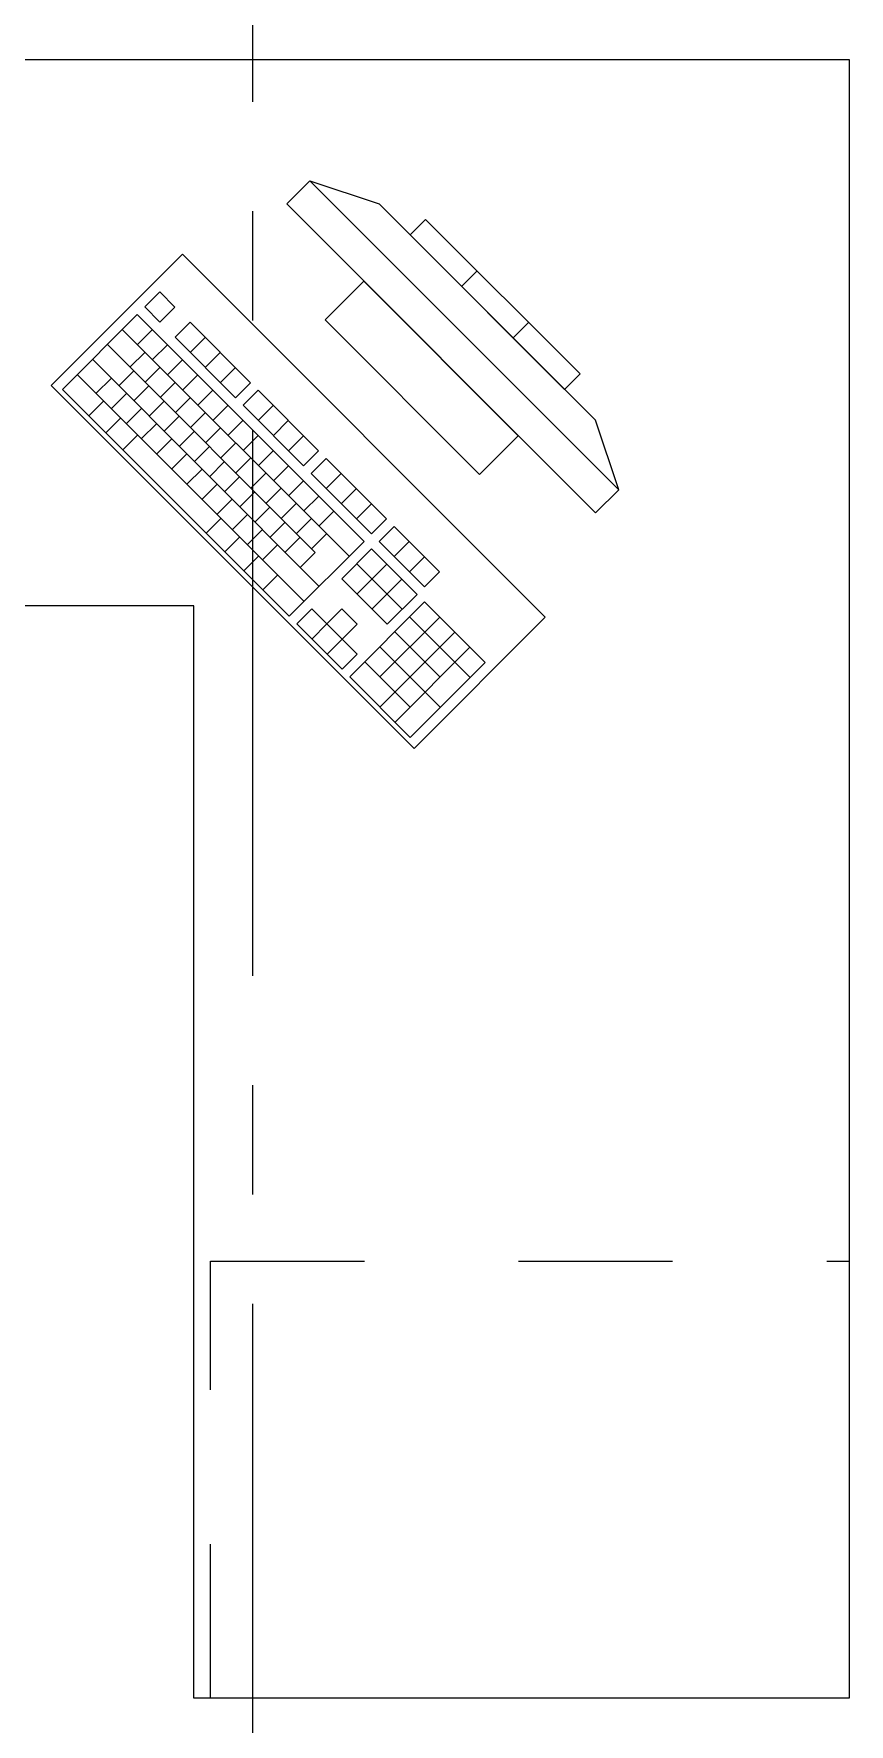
# Model space of a CAD drawing. Header units: inches. Extents: x -38 to 5698, y -33 to 92.
# Drawn here: x 131.342 to 132.089, y 37.826 to 39.373 of the extents above; entities that cross this region are included whole.
import ezdxf

# ---------------------------------------------------------------- set-up
doc = ezdxf.new("R2010")
doc.units = ezdxf.units.IN
doc.header["$MEASUREMENT"] = 0
doc.linetypes.add('Punto & Raya', pattern=[0.65, 0.5, -0.075, 0, -0.075])
doc.linetypes.add('Rayas', pattern=[0.282222, 0.141111, -0.141111])
doc.layers.add('Interior - Mobiliario', color=7, linetype='Continuous')
doc.layers.add('Marcador - Secciones', color=251, linetype='Continuous')

msp = doc.modelspace()

# ---------------------------------------------------------------- linework, layer by layer
at = {"layer": 'Interior - Mobiliario', "color": 175, "linetype": 'Continuous', "lineweight": 13}
for p, q in [((131.5951, 39.2389), (131.5739, 39.2177)), ((131.8779, 38.9561), (131.5951, 39.2389)), ((131.5951, 39.2389), (131.6587, 39.2177)), ((131.5739, 39.2177), (131.8567, 38.9349)), ((131.6587, 39.2177), (131.8567, 39.0197)), ((131.7011, 39.2036), (131.687, 39.1894)), ((131.8426, 39.0621), (131.7011, 39.2036)), ((131.687, 39.1894), (131.8284, 39.048)), ((131.6446, 39.147), (131.6092, 39.1116)), ((131.786, 39.0056), (131.6446, 39.147)), ((131.7341, 39.1423), (131.7483, 39.1564)), ((131.4577, 39.1372), (131.444, 39.1235)), ((131.4715, 39.1233), (131.4577, 39.1372)), ((131.4371, 39.1166), (131.3685, 39.048)), ((131.6448, 38.9089), (131.4371, 39.1166)), ((131.444, 39.1235), (131.4578, 39.1096)), ((131.4578, 39.1096), (131.4715, 39.1233)), ((131.4234, 39.1029), (131.6311, 38.8952)), ((131.4372, 39.089), (131.451, 39.1028)), ((131.4854, 39.1095), (131.4717, 39.0958)), ((131.5408, 39.0541), (131.4854, 39.1095)), ((131.6092, 39.1116), (131.7506, 38.9702)), ((131.7813, 39.0951), (131.7954, 39.1093)), ((131.4097, 39.0892), (131.6001, 38.8988)), ((131.4304, 39.0684), (131.4442, 39.0821)), ((131.4511, 39.0752), (131.4648, 39.0889)), ((131.4717, 39.0958), (131.527, 39.0404)), ((131.4855, 39.0819), (131.4992, 39.0956)), ((131.396, 39.0755), (131.6037, 38.8677)), ((131.4443, 39.0546), (131.458, 39.0683)), ((131.4649, 39.0613), (131.4786, 39.0751)), ((131.4994, 39.0681), (131.5131, 39.0818)), ((131.5132, 39.0542), (131.5269, 39.0679)), ((131.3822, 39.0617), (131.59, 38.854)), ((131.3996, 39.0444), (131.4133, 39.0581)), ((131.4202, 39.0512), (131.4339, 39.0649)), ((131.434, 39.0374), (131.4478, 39.0511)), ((131.4581, 39.0407), (131.4719, 39.0544)), ((131.4788, 39.0475), (131.4925, 39.0612)), ((131.527, 39.0404), (131.5408, 39.0541)), ((131.8284, 39.048), (131.8426, 39.0621)), ((131.3685, 39.048), (131.5762, 38.8403)), ((131.3928, 39.0238), (131.4065, 39.0375)), ((131.4134, 39.0306), (131.4271, 39.0443)), ((131.4479, 39.0235), (131.4616, 39.0372)), ((131.472, 39.0269), (131.4857, 39.0406)), ((131.4926, 39.0336), (131.5063, 39.0474)), ((131.5477, 39.0472), (131.534, 39.0334)), ((131.6031, 38.9918), (131.5477, 39.0472)), ((131.4083, 39.0082), (131.4221, 39.0219)), ((131.4273, 39.0167), (131.441, 39.0305)), ((131.4617, 39.0097), (131.4755, 39.0234)), ((131.4858, 39.013), (131.4996, 39.0267)), ((131.5065, 39.0198), (131.5202, 39.0335)), ((131.534, 39.0334), (131.5894, 38.9781)), ((131.5478, 39.0196), (131.5615, 39.0333)), ((131.4239, 38.9926), (131.4376, 39.0064)), ((131.4411, 39.0029), (131.4548, 39.0166)), ((131.4756, 38.9958), (131.4893, 39.0095)), ((131.4997, 38.9992), (131.5134, 39.0129)), ((131.5203, 39.006), (131.534, 39.0197)), ((131.5342, 38.9921), (131.5479, 39.0058)), ((131.5617, 39.0058), (131.5754, 39.0195)), ((131.5755, 38.9919), (131.5892, 39.0056)), ((131.7506, 38.9702), (131.786, 39.0056)), ((131.8779, 38.9561), (131.8567, 39.0197)), ((131.4549, 38.989), (131.4687, 39.0028)), ((131.4894, 38.982), (131.5031, 38.9957)), ((131.5135, 38.9853), (131.5272, 38.999)), ((131.548, 38.9783), (131.5617, 38.992)), ((131.5894, 38.9781), (131.6031, 38.9918)), ((131.4688, 38.9752), (131.4825, 38.9889)), ((131.4826, 38.9613), (131.4964, 38.9751)), ((131.5033, 38.9681), (131.517, 38.9819)), ((131.5274, 38.9715), (131.5411, 38.9852)), ((131.5619, 38.9644), (131.5756, 38.9781)), ((131.61, 38.9848), (131.5963, 38.9711)), ((131.6654, 38.9295), (131.61, 38.9848)), ((131.4965, 38.9475), (131.5102, 38.9612)), ((131.5171, 38.9543), (131.5308, 38.968)), ((131.5412, 38.9576), (131.5549, 38.9713)), ((131.5757, 38.9506), (131.5894, 38.9643)), ((131.5963, 38.9711), (131.6517, 38.9157)), ((131.6101, 38.9573), (131.6238, 38.971)), ((131.5103, 38.9337), (131.5241, 38.9474)), ((131.531, 38.9404), (131.5447, 38.9542)), ((131.5551, 38.9438), (131.5688, 38.9575)), ((131.5689, 38.9299), (131.5826, 38.9436)), ((131.5896, 38.9367), (131.6033, 38.9504)), ((131.624, 38.9434), (131.6377, 38.9572)), ((131.6378, 38.9296), (131.6515, 38.9433)), ((131.8567, 38.9349), (131.8779, 38.9561)), ((131.5001, 38.9165), (131.5138, 38.9302)), ((131.5242, 38.9198), (131.5379, 38.9335)), ((131.5448, 38.9266), (131.5585, 38.9403)), ((131.5828, 38.9161), (131.5965, 38.9298)), ((131.6034, 38.9229), (131.6171, 38.9366)), ((131.6517, 38.9157), (131.6654, 38.9295)), ((131.5174, 38.8992), (131.5311, 38.9129)), ((131.538, 38.906), (131.5517, 38.9197)), ((131.5587, 38.9127), (131.5724, 38.9265)), ((131.5725, 38.8989), (131.5862, 38.9126)), ((131.5966, 38.9022), (131.6103, 38.9159)), ((131.6723, 38.9225), (131.6586, 38.9088)), ((131.7139, 38.881), (131.6723, 38.9225)), ((131.5519, 38.8921), (131.5656, 38.9058)), ((131.5762, 38.8403), (131.6448, 38.9089)), ((131.5864, 38.8851), (131.6001, 38.8988)), ((131.6517, 38.902), (131.6243, 38.8745)), ((131.6933, 38.8604), (131.6517, 38.902)), ((131.6586, 38.9088), (131.7001, 38.8673)), ((131.6724, 38.895), (131.6862, 38.9087)), ((131.5347, 38.8819), (131.5484, 38.8956)), ((131.638, 38.8882), (131.6796, 38.8467)), ((131.6382, 38.8607), (131.6656, 38.8881)), ((131.6863, 38.8811), (131.7, 38.8948)), ((131.7001, 38.8673), (131.7139, 38.881)), ((131.552, 38.8646), (131.5657, 38.8783)), ((131.6243, 38.8745), (131.6659, 38.833)), ((131.652, 38.8468), (131.6794, 38.8743)), ((131.7002, 38.8535), (131.6316, 38.7849)), ((131.6659, 38.833), (131.6933, 38.8604)), ((131.7556, 38.7981), (131.7002, 38.8535)), ((131.5969, 38.8471), (131.5832, 38.8334)), ((131.6107, 38.8333), (131.5969, 38.8471)), ((131.6244, 38.847), (131.6107, 38.8333)), ((131.6383, 38.8331), (131.6244, 38.847)), ((131.6592, 38.7848), (131.7141, 38.8396)), ((131.6865, 38.8398), (131.7419, 38.7844)), ((131.5832, 38.8334), (131.6247, 38.7919)), ((131.597, 38.8195), (131.6107, 38.8333)), ((131.6107, 38.8333), (131.6246, 38.8194)), ((131.6109, 38.8057), (131.6246, 38.8194)), ((131.6246, 38.8194), (131.6383, 38.8331)), ((131.6384, 38.8056), (131.6246, 38.8194)), ((131.6593, 38.7572), (131.7279, 38.8258)), ((131.6728, 38.8261), (131.7143, 38.7845)), ((131.6247, 38.7919), (131.6384, 38.8056)), ((131.6591, 38.8124), (131.7145, 38.757)), ((131.6732, 38.7434), (131.7417, 38.812)), ((131.6454, 38.7986), (131.6869, 38.7571)), ((131.687, 38.7295), (131.7556, 38.7981)), ((131.6316, 38.7849), (131.687, 38.7295))]:
    msp.add_line(p, q, dxfattribs=at)
at = {"layer": 'Interior - Mobiliario', "color": 175, "linetype": 'Rayas', "lineweight": 13}
for p, q in [((131.504, 37.85), (131.504, 38.25)), ((131.504, 38.25), (132.089, 38.25))]:
    msp.add_line(p, q, dxfattribs=at)
at = {"layer": 'Interior - Mobiliario', "color": 175, "linetype": 'Continuous', "lineweight": 13, "flags": 128}
for points in [[(132.089, 39.35), (132.089, 37.85), (131.489, 37.85), (131.489, 38.85), (130.789, 38.85), (130.789, 39.35)], [(131.4784, 39.1717), (131.3582, 39.0515), (131.6905, 38.7192), (131.8107, 38.8394)]]:
    msp.add_lwpolyline(points, close=True, dxfattribs=at)
at = {"layer": 'Marcador - Secciones', "color": 251, "linetype": 'Punto & Raya', "lineweight": 13}
msp.add_line((131.5425, 46.2111), (131.5425, 0.8878), dxfattribs=at)

doc.saveas('drawing.dxf')
